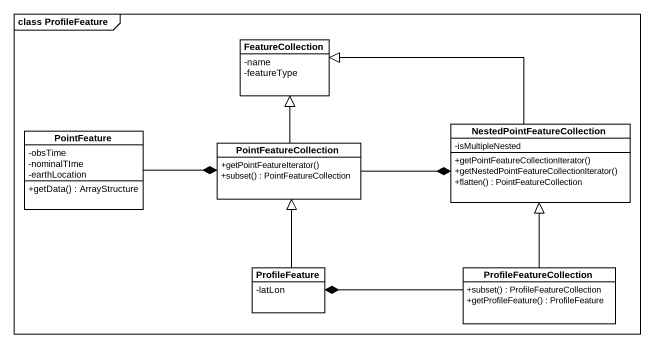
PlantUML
@startuml
mainframe class ProfileFeature
hide circle
hide empty members
skinparam classAttributeIconSize 0
class FeatureCollection {
  -name
  -featureType
}
class PointFeature {
  -obsTime
  -nominalTIme
  -earthLocation
  +getData() : ArrayStructure
}
class NestedPointFeatureCollection {
  -isMultipleNested
  +getPointFeatureCollectionIterator()
  +getNestedPointFeatureCollectionIterator()
  +flatten() : PointFeatureCollection
}
class PointFeatureCollection {
  +getPointFeatureIterator()
  +subset() : PointFeatureCollection
}
class ProfileFeature {
  -latLon
}
class ProfileFeatureCollection {
  +subset() : ProfileFeatureCollection
  +getProfileFeature() : ProfileFeature
}
PointFeature -right-* PointFeatureCollection
NestedPointFeatureCollection -left-|> FeatureCollection
PointFeatureCollection -up-|> FeatureCollection
PointFeatureCollection -right-* NestedPointFeatureCollection
ProfileFeature -up-|> PointFeatureCollection
ProfileFeature *-right- ProfileFeatureCollection
ProfileFeatureCollection -up-|> NestedPointFeatureCollection
@enduml
